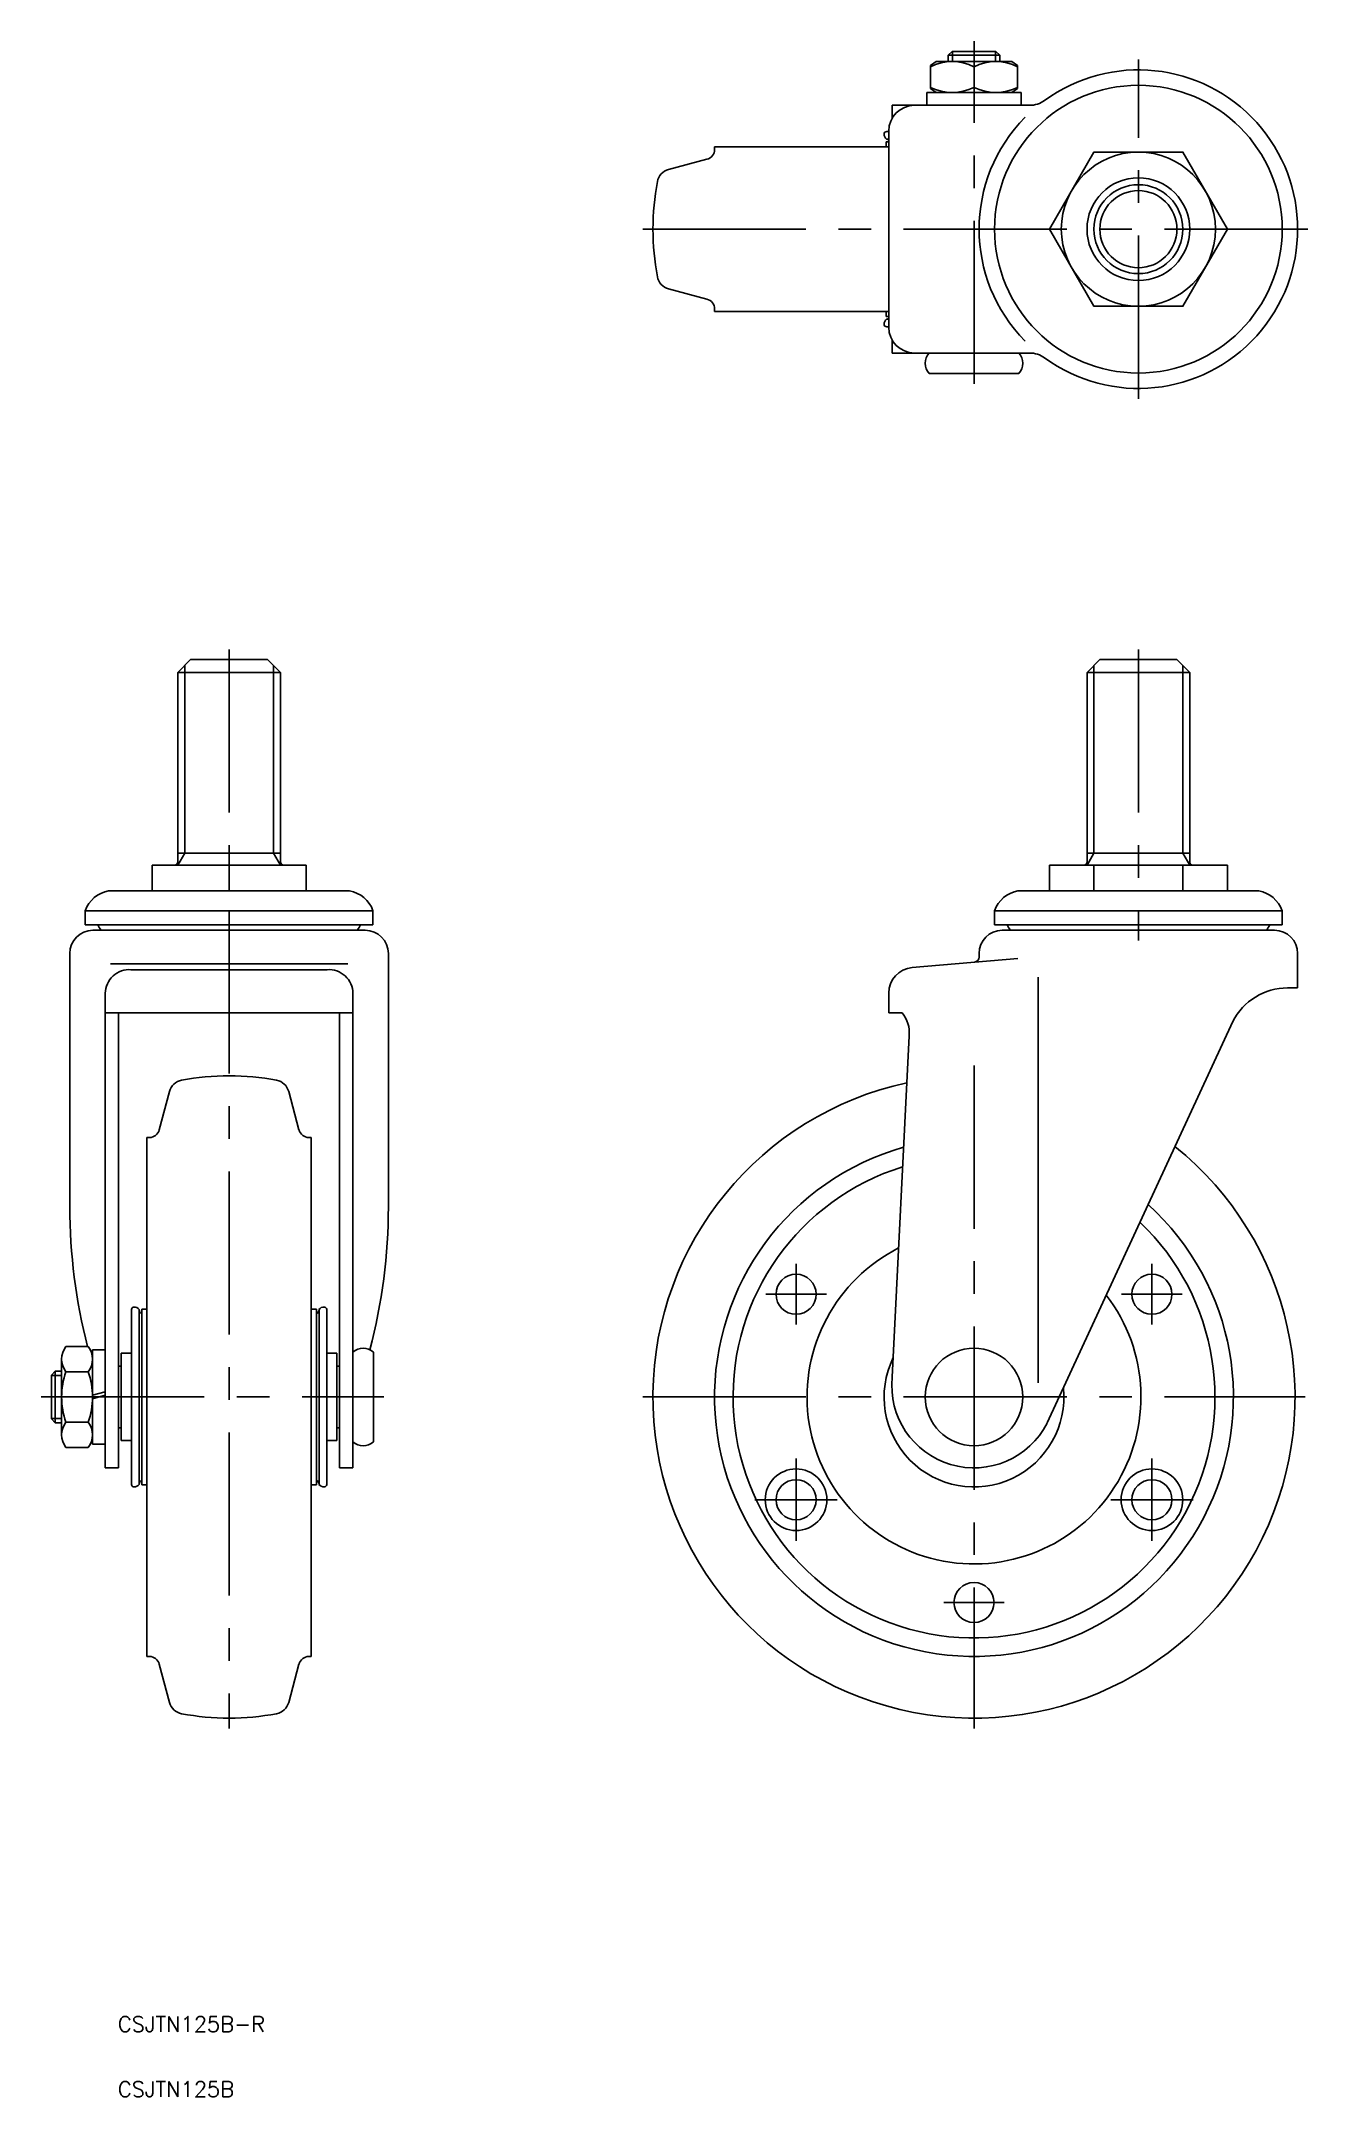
# Model space of a CAD drawing. Extents: x -182 to 65, y -136 to 264.
import ezdxf

# ---------------------------------------------------------------- set-up
doc = ezdxf.new("R2010")
doc.units = 0
doc.linetypes.add('CENTER', pattern=[50.8, 31.75, -6.35, 6.35, -6.35])
doc.layers.get('0').update_dxf_attribs({"linetype": 'CONTINUOUS'})
doc.layers.add('CENTER', color=1, linetype='CONTINUOUS')
doc.styles.get("Standard").update_dxf_attribs({"font": 'txt.shx', "height": 3, "bigfont": 'bigfont.shx'})

msp = doc.modelspace()

# ---------------------------------------------------------------- linework, layer by layer
at = {"color": 7, "linetype": 'CONTINUOUS'}
for p, q in [((-5, 261.07), (-4.25, 261.82)), ((5, 261.07), (-5, 261.07)), ((-5, 259.82), (-5, 261.07)), ((-4.25, 261.82), (0, 261.82)), ((4.25, 261.82), (0, 261.82)), ((5, 261.07), (4.25, 261.82)), ((5, 259.82), (5, 261.07)), ((-7.36, 259.82), (-8.5, 259.06)), ((-8.5, 254.58), (-8.5, 259.06)), ((-7.36, 259.82), (7.36, 259.82)), ((0, 258.82), (0, 254.82)), ((7.36, 259.82), (8.5, 259.06)), ((8.5, 254.58), (8.5, 259.06)), ((-9.2, 251.32), (-9.2, 253.82)), ((-9.2, 253.82), (9.2, 253.82)), ((-7.36, 253.82), (-8.5, 254.58)), ((7.36, 253.82), (8.5, 254.58)), ((9.2, 251.32), (9.2, 253.82)), ((10.81, 251.32), (-15.93, 251.32)), ((-15.93, 248.82), (-15.93, 251.32)), ((-16.6, 244.22), (-17.1, 244.22)), ((-17.1, 243.22), (-17.1, 244.22)), ((-17.05, 244.72), (-16.6, 244.72)), ((-16.6, 246.22), (-17, 246.22)), ((-16.6, 246.32), (-16.6, 208.12)), ((-51.98, 240.82), (-59.46, 238.82)), ((-50.5, 243.22), (-16.6, 243.22)), ((-50.5, 242.75), (-50.5, 243.22)), ((-51.98, 213.61), (-59.46, 215.62)), ((-50.5, 211.68), (-50.5, 211.22)), ((-16.6, 211.22), (-50.5, 211.22)), ((-17.1, 211.22), (-17.1, 210.22)), ((-16.6, 210.22), (-17.1, 210.22)), ((-17.05, 209.72), (-16.6, 209.72)), ((-16.6, 208.22), (-17, 208.22)), ((-15.93, 203.12), (-15.93, 205.61)), ((10.81, 203.12), (-15.93, 203.12)), ((-8.72, 199.12), (8.72, 199.12)), ((-152.51, 143.45), (-155.01, 140.95)), ((-155.01, 140.95), (-155.01, 104.05)), ((-155.01, 140.95), (-135.01, 140.95)), ((-137.51, 143.45), (-152.51, 143.45)), ((-137.51, 143.45), (-135.01, 140.95)), ((-135.01, 104.05), (-135.01, 140.95)), ((24.5, 143.45), (22, 140.95)), ((22, 140.95), (22, 104.05)), ((22, 140.95), (42, 140.95)), ((39.5, 143.45), (24.5, 143.45)), ((39.5, 143.45), (42, 140.95)), ((42, 104.05), (42, 140.95)), ((-155.01, 105.79), (-135.01, 105.79)), ((22, 105.79), (42, 105.79)), ((-160.01, 103.45), (-130.01, 103.45)), ((-160.01, 103.45), (-160.01, 98.45)), ((-145.01, 98.45), (-145.01, 103.45)), ((-130.01, 103.45), (-130.01, 98.45)), ((14.68, 103.45), (49.32, 103.45)), ((14.68, 103.45), (14.68, 98.45)), ((23.34, 98.45), (23.34, 103.45)), ((40.66, 98.45), (40.66, 103.45)), ((49.32, 103.45), (49.32, 98.45)), ((-168.46, 98.45), (-121.56, 98.45)), ((55.45, 98.45), (8.55, 98.45)), ((-173.02, 94.58), (-117, 94.58)), ((-173.02, 94.58), (-173.02, 91.85)), ((-117, 94.58), (-117, 91.85)), ((4, 94.58), (60, 94.58)), ((4, 94.58), (4, 91.85)), ((60, 94.58), (60, 91.85)), ((-117, 91.85), (-173.02, 91.85)), ((-118.51, 90.8), (-171.51, 90.8)), ((60, 91.85), (4, 91.85)), ((58.5, 90.8), (5.5, 90.8)), ((-176.01, 86.25), (-176.01, 36.97)), ((-168.11, 84.25), (-121.91, 84.25)), ((-114.01, 86.25), (-114.01, 36.97)), ((-12.04, 83.51), (8.52, 85.31)), ((1, 86.25), (1, 85.57)), ((63, 86.25), (63, 79.55)), ((-164.11, 83.11), (-125.91, 83.11)), ((12.5, 81.66), (12.5, 2.7)), ((-169.11, -13.85), (-169.11, 78.51)), ((-120.91, -13.85), (-120.91, 78.51)), ((-16.6, 74.73), (-16.6, 78.53)), ((61.05, 79.55), (63, 79.55)), ((-169.11, 74.73), (-120.91, 74.73)), ((-166.51, 74.73), (-166.51, -13.85)), ((-123.51, 74.73), (-123.51, -13.85)), ((-14, 74.73), (-16.6, 74.73)), ((50.36, 73), (14.26, -5.11)), ((-12.63, 70.25), (-15.91, 3.82)), ((-158.61, 51.93), (-156.61, 59.41)), ((-131.41, 51.93), (-133.41, 59.41)), ((-161.01, -50.55), (-161.01, 50.45)), ((-160.54, 50.45), (-161.01, 50.45)), ((-129.47, 50.45), (-129.01, 50.45)), ((-129.01, 50.45), (-129.01, -50.55)), ((-164.01, -17.05), (-164.01, 16.95)), ((-162.51, 17), (-162.51, -17.1)), ((-162.01, -17.15), (-162.01, 17.05)), ((-161.01, 17.05), (-162.01, 17.05)), ((-129.01, 17.05), (-128.01, 17.05)), ((-128.01, -17.15), (-128.01, 17.05)), ((-127.51, 17), (-127.51, -17.1)), ((-126.01, -17.05), (-126.01, 16.95)), ((-176.78, 9.76), (-172.43, 9.76)), ((-169.11, 9.15), (-171.61, 9.15)), ((-171.61, 9.15), (-171.61, 7.31)), ((-166.01, -8.55), (-166.01, 8.45)), ((-166.01, 8.45), (-164.01, 8.45)), ((-124.01, 8.45), (-126.01, 8.45)), ((-124.01, -8.55), (-124.01, 8.45)), ((-116.91, -8.77), (-116.91, 8.67)), ((-179.61, 4.2), (-178.86, 4.95)), ((-179.61, -0.05), (-179.61, 4.2)), ((-178.86, 4.95), (-178.86, -5.05)), ((-178.86, 4.95), (-177.61, 4.95)), ((-177.61, 4.86), (-177.61, 7.31)), ((-177.61, -0.05), (-177.61, 4.86)), ((-176.78, 4.86), (-172.43, 4.86)), ((-171.61, 7.31), (-171.61, -9.25)), ((-166.51, 5.95), (-166.01, 5.95)), ((-124.01, 5.95), (-123.51, 5.95)), ((-171.61, 0.28), (-169.11, 0.95)), ((-171.61, -0.38), (-169.11, 0.28)), ((-179.61, -0.05), (-179.61, -4.3)), ((-177.61, -0.05), (-177.61, -4.96)), ((-179.61, -4.3), (-178.86, -5.05)), ((-178.86, -5.05), (-177.61, -5.05)), ((-177.61, -4.96), (-177.61, -7.41)), ((-176.78, -4.96), (-172.43, -4.96)), ((-166.51, -6.05), (-166.01, -6.05)), ((-124.01, -6.05), (-123.51, -6.05)), ((-176.78, -9.86), (-172.43, -9.86)), ((-171.61, -9.25), (-169.11, -9.25)), ((-166.01, -8.55), (-164.01, -8.55)), ((-124.01, -8.55), (-126.01, -8.55)), ((-169.11, -13.85), (-166.51, -13.85)), ((-123.51, -13.85), (-120.91, -13.85)), ((-161.01, -17.15), (-162.01, -17.15)), ((-129.01, -17.15), (-128.01, -17.15)), ((-160.54, -50.55), (-161.01, -50.55)), ((-129.47, -50.55), (-129.01, -50.55)), ((-158.61, -52.03), (-156.61, -59.51)), ((-131.41, -52.03), (-133.41, -59.51))]:
    msp.add_line(p, q, dxfattribs=at)
at = {"color": 3, "linetype": 'CONTINUOUS'}
for p, q in [((-4.19, 261.82), (-4.19, 259.82)), ((4.19, 261.82), (4.19, 259.82)), ((-153.66, 142.3), (-153.66, 105.79)), ((-136.36, 105.79), (-136.36, 142.3)), ((23.35, 142.3), (23.35, 105.79)), ((40.65, 105.79), (40.65, 142.3)), ((-153.66, 105.79), (-155.01, 103.45)), ((-135.01, 103.45), (-136.36, 105.79)), ((23.35, 105.79), (22, 103.45)), ((42, 103.45), (40.65, 105.79)), ((-179.61, 4.14), (-177.61, 4.14)), ((-179.61, -4.24), (-177.61, -4.24))]:
    msp.add_line(p, q, dxfattribs=at)
at = {"color": 7, "linetype": 'CONTINUOUS'}
msp.add_lwpolyline([(49.32, 227.22), (40.66, 242.22), (23.34, 242.22), (14.68, 227.22), (23.34, 212.22), (40.66, 212.22)], close=True, dxfattribs=at)
for centre, radius in [((32, 227.22), 28), ((32, 227.22), 15), ((32, 227.22), 10), ((32, 227.22), 7.5), ((-34.64, 19.95), 3.9), ((34.64, 19.95), 3.9), ((0, -0.05), 9.5), ((-34.64, -20.05), 6), ((34.64, -20.05), 6), ((-34.64, -20.05), 3.9), ((34.64, -20.05), 3.9), ((0, -40.05), 3.9)]:
    msp.add_circle(centre, radius, dxfattribs=at)
at = {"color": 3, "linetype": 'CONTINUOUS'}
msp.add_circle((32, 227.22), 8.65, dxfattribs=at)
at = {"color": 7, "linetype": 'CONTINUOUS'}
for centre, radius, start, end in [((-4.25, 250.29), 9.53, 63.5187, 116.4813), ((4.25, 250.29), 9.53, 63.519, 116.481), ((32, 227.22), 31, 233.9334, 126.0666), ((-4.25, 263.35), 9.53, 243.5187, 296.4813), ((4.25, 263.35), 9.53, 243.519, 296.481), ((10.81, 256.32), 5, 270, 306.0666), ((-11.6, 246.32), 5, 90, 180), ((32, 227.22), 31, 135.3136, 224.6864), ((-17, 245.72), 0.5, 90, 180), ((-16.16, 245.72), 1.34, 180, 228.4555), ((-17, 243.72), 1, 66.4218, 90), ((-52.5, 242.75), 2, 285, 0), ((-12.5, 227.22), 50, 169.3323, 180), ((-58.69, 235.92), 3, 105, 169.3323), ((-12.5, 227.22), 50, 180, 190.6677), ((-58.69, 218.52), 3, 190.6677, 255), ((-52.5, 211.68), 2, 0, 75), ((-16.16, 208.72), 1.34, 131.5445, 180), ((-17, 208.72), 0.5, 180, 270), ((-17, 210.72), 1, 270, 293.5782), ((-11.6, 208.12), 5, 180, 270), ((-6.55, 201.12), 2.95, 137.3884, 222.6116), ((6.55, 201.12), 2.95, 317.3884, 42.6116), ((10.81, 198.12), 5, 53.9334, 90), ((-155.61, 104.05), 0.6, 270, 360), ((-134.41, 104.05), 0.6, 180, 270), ((21.4, 104.05), 0.6, 270, 360), ((42.6, 104.05), 0.6, 180, 270), ((-167.37, 92.55), 6, 100.4753, 160.2025), ((-122.65, 92.55), 6, 19.7975, 79.5247), ((9.65, 92.55), 6, 100.4753, 160.2025), ((54.35, 92.55), 6, 19.7975, 79.5247), ((-171.47, 86.26), 4.54, 90.5412, 180.0919), ((-167.62, 92.97), 3.17, 200.7524, 223.2387), ((-122.4, 92.97), 3.17, 316.7613, 339.2476), ((-118.55, 86.26), 4.54, 359.9081, 89.4588), ((5.54, 86.26), 4.54, 90.5412, 180.0919), ((9.4, 92.97), 3.17, 200.7524, 223.2387), ((54.6, 92.97), 3.17, 316.7613, 339.2476), ((58.46, 86.26), 4.54, 359.9081, 89.4588), ((0, 85.57), 1, 275, 0), ((-164.44, 78.45), 4.67, 85.9725, 179.2556), ((-125.58, 78.45), 4.67, 0.7444, 94.0275), ((-11.6, 78.53), 5, 95, 180), ((61.05, 67.55), 12, 90, 153), ((-18.6, 70.87), 6, 354, 39.973), ((-153.71, 58.64), 3, 100.6677, 165), ((-145.01, 12.45), 50, 90, 100.6677), ((-145.01, 12.45), 50, 79.3323, 90), ((-136.31, 58.64), 3, 15, 79.3323), ((0, -0.05), 62.5, 102.0844, 51.2474), ((-160.54, 52.45), 2, 270, 345), ((-129.47, 52.45), 2, 195, 270), ((0, -0.05), 50.5, 105.7438, 47.8387), ((0, -0.05), 46.9, 107.2281, 46.4588), ((-66.44, 36.97), 109.57, 180, 194.3777), ((-223.58, 36.97), 109.57, 345.2873, 0), ((0, -0.05), 32.5, 116.8346, 37.5793), ((-163.51, 16.95), 0.5, 90, 180), ((-163.51, 16.11), 1.34, 41.5445, 90), ((-161.51, 16.95), 1, 180, 240), ((-128.51, 16.95), 1, 300, 0), ((-126.51, 16.11), 1.34, 90, 138.4555), ((-126.51, 16.95), 0.5, 0, 90), ((-173.55, 7.31), 4.06, 142.8118, 217.1882), ((-175.67, 7.31), 4.06, 322.8118, 37.1882), ((-118.91, 6.5), 2.95, 47.3884, 132.6116), ((-162.61, -0.05), 15, 160.9032, 180), ((-186.61, -0.05), 15, 0, 19.0968), ((0, -0.05), 17.5, 153.9649, 5.7807), ((0, 2.15), 16, 174, 333), ((-162.61, -0.05), 15, 180, 199.0968), ((-186.61, -0.05), 15, 340.9032, 0), ((-173.55, -7.41), 4.06, 142.8118, 217.1882), ((-175.67, -7.41), 4.06, 322.8118, 37.1882), ((-118.91, -6.6), 2.95, 227.3884, 312.6116), ((-163.51, -17.05), 0.5, 180, 270), ((-163.51, -16.21), 1.34, 270, 318.4555), ((-161.51, -17.05), 1, 120, 180), ((-128.51, -17.05), 1, 0, 60), ((-126.51, -16.21), 1.34, 221.5445, 270), ((-126.51, -17.05), 0.5, 270, 0), ((-160.54, -52.55), 2, 15, 90), ((-129.47, -52.55), 2, 90, 165), ((-153.71, -58.74), 3, 195, 259.3323), ((-136.31, -58.74), 3, 280.6677, 345), ((-145.01, -12.55), 50, 259.3323, 270), ((-145.01, -12.55), 50, 270, 280.6677)]:
    msp.add_arc(centre, radius, start, end, dxfattribs=at)
at = {"layer": 'CENTER', "color": 1, "linetype": 'CENTER'}
for p, q in [((0, 197.12), (0, 263.82)), ((32, 194.22), (32, 260.22)), ((-64.5, 227.22), (65, 227.22)), ((-145.01, 145.45), (-145.01, -64.55)), ((32, 145.45), (32, 88.8)), ((0, 64.45), (0, -64.55)), ((-34.64, 25.85), (-34.64, 14.05)), ((34.64, 25.85), (34.64, 14.05)), ((-40.54, 19.95), (-28.74, 19.95)), ((28.74, 19.95), (40.54, 19.95)), ((-181.61, -0.05), (-114.91, -0.05)), ((-64.5, -0.05), (64.5, -0.05)), ((-34.64, -12.05), (-34.64, -28.05)), ((34.64, -12.05), (34.64, -28.05)), ((-42.64, -20.05), (-26.64, -20.05)), ((26.64, -20.05), (42.64, -20.05)), ((-5.9, -40.05), (5.9, -40.05))]:
    msp.add_line(p, q, dxfattribs=at)

# ---------------------------------------------------------------- texts
at = {"color": 7, "linetype": 'CONTINUOUS'}
for s, p in [('CSJTN125B-R', (-166.67, -123.6)), ('CSJTN125B', (-166.67, -136.26))]:
    msp.add_text(s, height=3, dxfattribs=at).set_placement(p)

doc.saveas('drawing.dxf')
